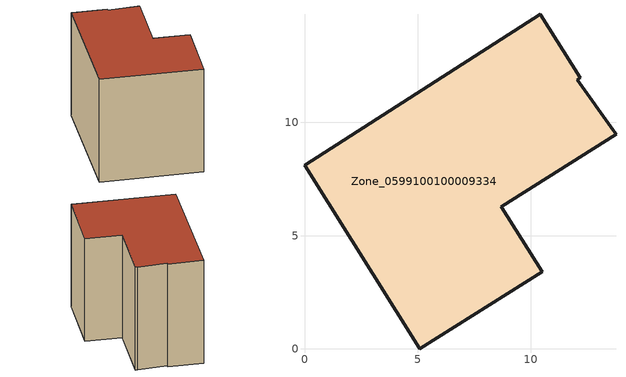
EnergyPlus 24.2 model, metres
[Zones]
Zone_0599100100009334
 floor ground (C_G): 0,8.12 10.41,14.79 12.18,11.98 12.05,11.9 13.64,9.66 13.76,9.48 8.7,6.27 10.5,3.4 5.1,0 z0
 wall outside (C_F): 10.5,3.4 8.7,6.27 13.76,9.48 13.64,9.66 12.05,11.9 12.18,11.98 10.41,14.79 0,8.12 5.1,0 10.5,3.4 z0:10.61
 roof outside (C_R): 12.05,11.9 12.18,11.98 10.41,14.79 0,8.12 5.1,0 10.5,3.4 8.7,6.27 13.76,9.48 13.64,9.66 z10.61
[BUILDING]
Pand.0599100100009334: North Axis=0; Terrain=City; Loads Convergence Tolerance Value=0.04; Temperature Convergence Tolerance Value=0.4; Solar Distribution=FullExterior; Maximum Number of Warmup Days=25; Minimum Number of Warmup Days=1
[Site:Location]
Rotterdam.The.Hague.AP_ZH_NLD Design_Conditions: Latitude=51.96; Longitude=4.45; Time Zone=1; Elevation=-4.5
[SITE:GROUNDTEMPERATURE:BUILDINGSURFACE]
18, 18, 18, 18, 18, 18, 18, 18, 18, 18, 18, 18
[MATERIAL] Thermal Absorptance=0.9; Solar Absorptance=0.7; Visible Absorptance=0.7
Name | Roughness | Thickness | Conductivity | Density | Specific Heat
G.TC.2015-2018 | MediumSmooth | 0.15 | 0.0428571 | 540 | 1210
F.TC.2015-2018 | Rough | 0.3 | 0.0666667 | 1920 | 840
R.TC.2015-2018 | MediumRough | 0.2 | 0.0333333 | 1500 | 1000
[CONSTRUCTION]
C_G: G.TC.2015-2018
C_F: F.TC.2015-2018
C_R: R.TC.2015-2018
[ZONE]
Zone_0599100100009334: Type=1; Multiplier=1; Ceiling Height=Autocalculate; Volume=Autocalculate; Floor Area=autocalculate; Part of Total Floor Area=Yes
[ZONEINFILTRATION:DESIGNFLOWRATE]
Infil_Zone_0599100100009334: Zone or ZoneList or Space or SpaceList=Zone_0599100100009334; Schedule=AlwaysOn; Design Flow Rate Calculation Method=Flow/Area; Flow Rate per Floor Area=0.0015; Constant Term Coefficient=1; Temperature Term Coefficient=0; Velocity Term Coefficient=0; Velocity Squared Term Coefficient=0
[HVACTEMPLATE:ZONE:IDEALLOADSAIRSYSTEM]
Zone_0599100100009334: Maximum Heating Supply Air Temperature=50; Minimum Cooling Supply Air Temperature=13; Maximum Heating Supply Air Humidity Ratio=0.0156; Minimum Cooling Supply Air Humidity Ratio=0.0077; Heating Limit=NoLimit; Cooling Limit=NoLimit; Dehumidification Control Type=ConstantSensibleHeatRatio; Cooling Sensible Heat Ratio=0.7; Dehumidification Setpoint=60; Humidification Control Type=None; Humidification Setpoint=30; Outdoor Air Method=None; Outdoor Air Flow Rate per Person=0.00944; Outdoor Air Flow Rate per Zone Floor Area=0; Outdoor Air Flow Rate per Zone=0; Demand Controlled Ventilation Type=None; Outdoor Air Economizer Type=NoEconomizer; Heat Recovery Type=None; Sensible Heat Recovery Effectiveness=0.7; Latent Heat Recovery Effectiveness=0.65
[ZONECONTROL:THERMOSTAT]
ThermostatControl_Zone_0599100100009334: Zone or ZoneList=Zone_0599100100009334; Control Type Schedule=DualSetpointControlType; Control 1=Thermostat_Zone_0599100100009334; Temperature Difference Between Cutout And Setpoint=0
[THERMOSTATSETPOINT:DUALSETPOINT]
Thermostat_Zone_0599100100009334: Heating Setpoint Temperature Schedule=HeatingSetpoint_Zone_0599100100009334; Cooling Setpoint Temperature Schedule=CoolingSetpoint_Zone_0599100100009334
[SCHEDULE:COMPACT]
HeatingSetpoint_Zone_0599100100009334: Through: 12/31, For: AllDays, Until: 24:00, 21
CoolingSetpoint_Zone_0599100100009334: Through: 12/31, For: AllDays, Until: 24:00, 24
DualSetpointControlType: Through: 12/31, For: AllDays, Until: 24:00, 4
AlwaysOn: Through: 12/31, For: AllDays, Until: 24:00, 1
